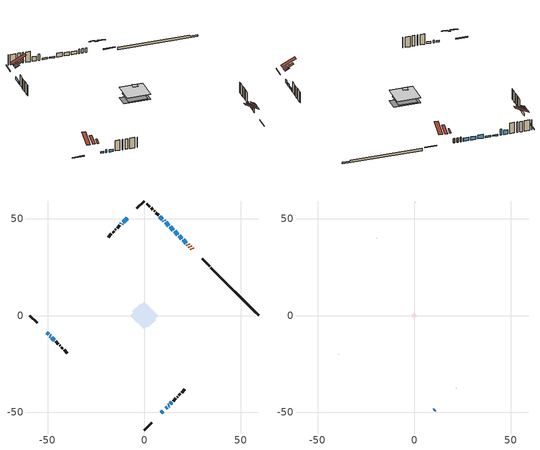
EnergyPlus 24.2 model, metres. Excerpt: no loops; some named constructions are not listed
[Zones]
conditioned space
 floor adiabatic (Floor2 construction): -5.8,0 0,5.8 5.8,0 0,-5.8 z1.19
 floor adiabatic (AdiabaticFloorConstruction): -7.19,0 0,7.19 7.19,0 0,-7.19 z3.63
 floor foundation (Slab1 construction): -6.2,2.18 -2.18,6.2 6.2,-2.18 2.18,-6.2 z0
 wall outside (RimJoist1 construction): 0,-59.22 3.8,-55.41 / -59.22,0 -55.41,-3.8 / 0,59.22 -3.8,55.41 / 33.77,25.44 29.97,29.25 z1.19:1.49
 wall outside (AdiabaticWallConstruction 1): 24.94,34.28 24.51,34.7 / 23.86,35.36 23.43,35.79 / 22.77,36.44 22.4,36.81 z1.19:3.22
 wall outside (AdiabaticWallConstruction): -50.38,-8.83 -49.41,-9.8 z1.19:1.95; 8.83,-50.38 9.59,-49.63 z1.19:2.87; -48.76,-10.46 -48.46,-10.76 / -8.83,50.38 -10.91,48.31 / -11.56,47.65 -11.94,47.27 z1.19:2.41; -47.8,-11.42 -46.51,-12.71 / 12.5,-46.71 12.87,-46.35 z1.19:2.21; 21.75,37.47 20.13,39.09 / 19.48,39.74 18.04,41.18 z1.19:2.71; 11.2,-48.02 11.85,-47.37 z1.19:2.72; 17.38,41.84 15.73,43.49 z1.19:3.02; 15.07,44.15 13.42,45.8 / 12.76,46.46 11.11,48.11 z1.19:1.8; 10.45,48.77 10.02,49.2 z1.19:3.93; 9.36,49.85 8.07,51.15 z1.19:3.22; 13.52,-45.7 14.28,-44.94 z1.19:2.26
 wall outside (Wall1 construction): 14.93,-44.28 16.33,-42.89 / -45.85,-13.37 -44.46,-14.76 / -12.6,46.62 -13.99,45.23 / 7.41,51.8 6.02,53.2 z1.19:6.07
 wall outside (Wall2 construction): 16.98,-42.23 17.27,-41.94 / -43.8,-15.42 -43.51,-15.71 / -14.65,44.57 -14.94,44.28 / 5.36,53.85 5.07,54.15 z1.19:6.07
 wall outside (Wall3 construction): 17.93,-41.29 18.73,-40.48 / -42.85,-16.36 -42.05,-17.17 / -15.6,43.62 -16.4,42.82 / 4.41,54.8 3.61,55.61 z1.19:6.07
 wall outside (Wall4 construction): 19.39,-39.83 20.98,-38.24 / -41.39,-17.83 -39.8,-19.42 / -17.06,42.16 -18.65,40.57 / 2.95,56.26 1.36,57.85 z1.19:6.07
 wall foundation (FoundationWall1 construction): 34.43,24.79,0 34.43,24.79,1.19 56.74,2.48,1.19 56.74,2.48,0.7 59.22,0,0.7 59.22,0,0
 window (WindowConstruction): -50.38,-8.83 -49.41,-9.8 z1.19:1.95
 window (WindowConstruction 8): 8.83,-50.38 9.59,-49.63 z1.19:2.87
 window (WindowConstruction 14): -48.76,-10.46 -48.46,-10.76 z1.19:2.41
 window (WindowConstruction 9): -47.8,-11.42 -46.51,-12.71 z1.19:2.2
 window (WindowConstruction 10): -8.83,50.38 -10.91,48.31 z1.19:2.41
 window (WindowConstruction 11): 21.75,37.47 20.13,39.08 z1.19:2.71
 window (WindowConstruction 12): 19.48,39.74 18.04,41.18 z1.19:2.71
 window (WindowConstruction 15): -11.56,47.65 -11.94,47.28 z1.19:2.41
 window (WindowConstruction 1): 11.2,-48.02 11.85,-47.37 z1.19:2.71
 window (WindowConstruction 2): 17.38,41.84 15.73,43.49 z1.19:3.02
 window (WindowConstruction 3): 15.07,44.15 13.42,45.8 z1.19:1.8
 window (WindowConstruction 4): 12.76,46.46 11.11,48.11 z1.19:1.8
 window (WindowConstruction 5): 10.45,48.77 10.02,49.2 z1.19:3.93
 window (WindowConstruction 6): 9.36,49.85 8.07,51.15 z1.19:3.22
 window (WindowConstruction 13): 12.5,-46.71 12.86,-46.35 z1.19:2.2
 window (WindowConstruction 7): 13.52,-45.7 14.28,-44.94 z1.19:2.26
 door (Door): 24.94,34.28 24.51,34.7 z1.19:3.22
 door (Door 1): 23.86,35.36 23.43,35.79 z1.19:3.22
 door (Door 2): 22.77,36.44 22.41,36.81 z1.19:3.22
 ceiling adiabatic (AdiabaticFloorConstruction): 0,-7.19 7.19,0 0,7.19 -7.19,0 z3.63
 roof outside (Roof1 construction): 5.65,-53.56,6.07 1.39,-49.3,9.08 0.19,-50.49,9.08 4.46,-54.76,6.07; -53.56,-5.65,6.07 -49.3,-1.39,9.08 -50.49,-0.19,9.08 -54.76,-4.46,6.07; -5.65,53.56,6.07 -1.39,49.3,9.08 -0.19,50.49,9.08 -4.46,54.76,6.07; 28.12,31.1,6.07 23.85,26.83,9.08 25.05,25.64,9.08 29.31,29.9,6.07
 roof outside (Roof2 construction): 7.14,-52.08,6.07 4.09,-49.03,7.86 3.26,-49.86,7.86 6.31,-52.91,6.07; -52.08,-7.14,6.07 -49.03,-4.09,7.86 -49.86,-3.26,7.86 -52.91,-6.31,6.07; -7.14,52.08,6.07 -4.09,49.03,7.86 -3.26,49.86,7.86 -6.31,52.91,6.07; 26.64,32.58,6.07 23.59,29.53,7.86 24.41,28.7,7.86 27.46,31.75,6.07
attic - vented
 floor to conditioned space (Floor1 construction Reversed): -1.45,0 0,1.45 1.45,0 0,-1.45 z6.07
 wall outside (AdiabaticWallConstruction): 10.24,-48.97 10.54,-48.67 z1.19:2.41
 wall outside (Wall5 construction): 21.64,-37.58 21.69,-37.53 / -39.14,-20.07 -39.09,-20.12 / -19.3,39.91 -19.35,39.86 / 0.71,58.51 0.66,58.56 z1.19:6.07
 window (WindowConstruction 16): 10.24,-48.97 10.54,-48.67 z1.19:2.41
 roof outside (Roof3 construction): 8.18,-51.04,6.07 6.81,-49.67,7.03 6.43,-50.06,7.03 7.79,-51.42,6.07; -51.04,-8.18,6.07 -49.67,-6.81,7.03 -50.06,-6.43,7.03 -51.42,-7.79,6.07; -8.18,51.04,6.07 -6.81,49.67,7.03 -6.43,50.06,7.03 -7.79,51.42,6.07; 25.6,33.62,6.07 24.23,32.25,7.03 24.61,31.87,7.03 25.98,33.24,6.07
[Material] Roughness=Rough; Thermal Absorptance=0.9
Name | Thickness {m} | Conductivity {W/m-K} | Density {kg/m3} | Specific Heat {J/kg-K} | Solar Absorptance | Visible Absorptance
ceiling loosefill ins | 0.0846667 | 0.0480833 | 16.02 | 1046.75 | 0.7 | 0.7
ceiling stud and cavity | 0.1397 | 0.10943 | 65.682 | 1177.47 | 0.7 | 0.7
gypsum board | 0.0127 | 0.160291 | 801 | 837.4 | 0.6 | 0.6
[Construction]
Floor1 construction: ceiling loosefill ins, ceiling stud and cavity, gypsum board
[EnergyManagementSystem:Program]
natural_vent_program: Set Tin = tin_s; Set Tout = tout_s; Set Wout = out_wt_s; Set Pbar = out_pb_s; Set Phiout = (@RhFnTdbWPb Tout Wout Pbar); Set MaxHR = 0.0115; Set Tnvsp = (htg_sp_s + clg_sp_s) / 2; Set NVavail = natural_vent_s; Set ClgSsnAvail = cool_season; Set Qnv = 0; Set Qwhf = 0; Set whole_house_fan_mix_act = 0; Set whole_house_fan_act = 0; If ((Wout < MaxHR) && (Tin > Tout) && (Tin > Tnvsp) && (ClgSsnAvail > 0)); Set WHF_Flow = 0; Set Adj = (Tin-Tnvsp)/(Tin-Tout); Set Adj = (@Min Adj 1); Set Adj = (@Max Adj 0); If (WHF_Flow > 0); Set Qwhf = WHF_Flow*Adj; Set whole_house_fan_mix_act = WHF_Flow*Adj; Set WHF_W = 0; Set whole_house_fan_act = WHF_W*Adj; ElseIf (NVavail > 0); Set NVArea = 0.0; Set Cs = 0.00012331243425022818; Set Cw = 2.5995582950802313e-05; Set Tdiff = Tin-Tout; Set dT = (@Abs Tdiff); Set Vwind = site_vw_s; Set SGNV = NVArea*Adj*((((Cs*dT)+(Cw*(Vwind^2)))^0.5)/1000); Set MaxNV = 1.4711105215150082; Set Qnv = (@Min SGNV MaxNV); EndIf; EndIf; Set natural_vent_flow_act = Qnv; Set whole_house_fan_flow_act = Qwhf; Set natural_vent_program_Qnv = Qnv; Set natural_vent_program_Qwhf = Qwhf
total_airflows_program: Set total_infil_flow_rate = 0; Set total_mechvent_flow_rate = 0; Set total_natvent_flow_rate = 0; Set total_whf_flow_rate = 0; Set total_infil_flow_rate = total_infil_flow_rate + (infil_program_Qinf * 1); Set total_mechvent_flow_rate = total_mechvent_flow_rate + (infil_program_Qfan * 1); Set total_natvent_flow_rate = total_natvent_flow_rate + (natural_vent_program_Qnv * 1); Set total_whf_flow_rate = total_whf_flow_rate + (natural_vent_program_Qwhf * 1)
total_loads_program: Set loads_htg_tot = 0; Set loads_clg_tot = 0; If htg_load_cond > 0; Set loads_htg_tot = loads_htg_tot + (htg_load_cond - clg_load_cond) * 1.0; EndIf; Set loads_htg_tot = (@Max loads_htg_tot 0); If clg_load_cond > 0; Set loads_clg_tot = loads_clg_tot + (clg_load_cond - htg_load_cond) * 0.0; EndIf; Set loads_clg_tot = (@Max loads_clg_tot 0)
unit_heater_supply_fan_disaggregate_program: Set unit_heater_supply_fan_primary_htg = 0; If unit_heater_htg_coil_s > 0; Set unit_heater_supply_fan_primary_htg = unit_heater_supply_fan_s; EndIf
unmet_hours_program: Set htg_unmet_hours = 0; Set clg_unmet_hours = 0; Set unit_htg_unmet_hours = 0; If ((DayOfYear >= 1) && (DayOfYear <= 365)); Set unit_htg_unmet_hours = unit_htg_unmet_hours + conditioned_space_htg_unmet_s; If unit_htg_unmet_hours > htg_unmet_hours; Set htg_unmet_hours = unit_htg_unmet_hours; EndIf; EndIf
water_heater_EC_adj: If WarmupFlag == 0; Set dhw_e_cons = water_heater_energy + water_heater_on_cycle_parasitic + water_heater_off_cycle_parasitic; Set water_heater_ec_adj_act = 0.0 * dhw_e_cons / 1; EndIf
[EnergyManagementSystem:ProgramCallingManager]
component_loads_program_calling_manager: EndOfZoneTimestepAfterZoneReporting; component_loads_program
fridge_schedule_program_calling_manager: BeginZoneTimestepAfterInitHeatBalance; fridge_schedule_program
infil_program_calling_manager: BeginZoneTimestepAfterInitHeatBalance; infil_program
natural_vent_program_calling_manager: BeginZoneTimestepAfterInitHeatBalance; natural_vent_program
total_airflows_program_calling_manager: EndOfZoneTimestepAfterZoneReporting; total_airflows_program
total_loads_program_calling_manager: EndOfZoneTimestepAfterZoneReporting; total_loads_program
unit_heater_supply_fan_disaggregate_program_calling_manager: EndOfSystemTimestepBeforeHVACReporting; unit_heater_supply_fan_disaggregate_program
unmet_hours_program_calling_manager: EndOfZoneTimestepBeforeZoneReporting; unmet_hours_program
water_heater_EC_adj_ProgramManager: EndOfSystemTimestepBeforeHVACReporting; water_heater_EC_adj
[EnergyManagementSystem:OutputVariable] Type of Data in Variable=Summed
Name | EMS Variable | Update Frequency | EMS Program or Subroutine | Units
unit heater supply fan disaggregate htg primary | unit_heater_supply_fan_primary_htg | SystemTimestep | unit_heater_supply_fan_disaggregate_program | J
loads_htg_tot_peakload_outvar; loads_htg_tot_annual_outvar; Energy Management System Output Variable 1; Energy Management System Output Variable 45 | loads_htg_tot | ZoneTimestep | total_loads_program | J
loads_clg_tot_peakload_outvar; loads_clg_tot_annual_outvar; Energy Management System Output Variable 2; Energy Management System Output Variable 46 | loads_clg_tot | ZoneTimestep | total_loads_program | J
htg_unmet_hours_annual_outvar; Energy Management System Output Variable 3 | htg_unmet_hours | ZoneTimestep | unmet_hours_program | hr
clg_unmet_hours_annual_outvar; Energy Management System Output Variable 4 | clg_unmet_hours | ZoneTimestep | unmet_hours_program | hr
loads_htg_roofs_annual_outvar; Energy Management System Output Variable 5 | loads_htg_roofs | ZoneTimestep | component_loads_program | J
loads_htg_ceilings_annual_outvar; Energy Management System Output Variable 6 | loads_htg_ceilings | ZoneTimestep | component_loads_program | J
loads_htg_walls_annual_outvar; Energy Management System Output Variable 7 | loads_htg_walls | ZoneTimestep | component_loads_program | J
loads_htg_rim_joists_annual_outvar; Energy Management System Output Variable 8 | loads_htg_rim_joists | ZoneTimestep | component_loads_program | J
loads_htg_foundation_walls_annual_outvar; Energy Management System Output Variable 9 | loads_htg_foundation_walls | ZoneTimestep | component_loads_program | J
loads_htg_doors_annual_outvar; Energy Management System Output Variable 10 | loads_htg_doors | ZoneTimestep | component_loads_program | J
loads_htg_windows_conduction_annual_outvar; Energy Management System Output Variable 11 | loads_htg_windows_conduction | ZoneTimestep | component_loads_program | J
loads_htg_windows_solar_annual_outvar; Energy Management System Output Variable 12 | loads_htg_windows_solar | ZoneTimestep | component_loads_program | J
loads_htg_skylights_conduction_annual_outvar; Energy Management System Output Variable 13 | loads_htg_skylights_conduction | ZoneTimestep | component_loads_program | J
loads_htg_skylights_solar_annual_outvar; Energy Management System Output Variable 14 | loads_htg_skylights_solar | ZoneTimestep | component_loads_program | J
loads_htg_floors_annual_outvar; Energy Management System Output Variable 15 | loads_htg_floors | ZoneTimestep | component_loads_program | J
loads_htg_slabs_annual_outvar; Energy Management System Output Variable 16 | loads_htg_slabs | ZoneTimestep | component_loads_program | J
loads_htg_internal_mass_annual_outvar; Energy Management System Output Variable 17 | loads_htg_internal_mass | ZoneTimestep | component_loads_program | J
loads_htg_infil_annual_outvar; Energy Management System Output Variable 18 | loads_htg_infil | ZoneTimestep | component_loads_program | J
loads_htg_natvent_annual_outvar; Energy Management System Output Variable 19 | loads_htg_natvent | ZoneTimestep | component_loads_program | J
loads_htg_mechvent_annual_outvar; Energy Management System Output Variable 20 | loads_htg_mechvent | ZoneTimestep | component_loads_program | J
loads_htg_whf_annual_outvar; Energy Management System Output Variable 21 | loads_htg_whf | ZoneTimestep | component_loads_program | J
loads_htg_ducts_annual_outvar; Energy Management System Output Variable 22 | loads_htg_ducts | ZoneTimestep | component_loads_program | J
loads_htg_intgains_annual_outvar; Energy Management System Output Variable 23 | loads_htg_intgains | ZoneTimestep | component_loads_program | J
loads_htg_lighting_annual_outvar; Energy Management System Output Variable 24 | loads_htg_lighting | ZoneTimestep | component_loads_program | J
loads_clg_roofs_annual_outvar; Energy Management System Output Variable 25 | loads_clg_roofs | ZoneTimestep | component_loads_program | J
loads_clg_ceilings_annual_outvar; Energy Management System Output Variable 26 | loads_clg_ceilings | ZoneTimestep | component_loads_program | J
loads_clg_walls_annual_outvar; Energy Management System Output Variable 27 | loads_clg_walls | ZoneTimestep | component_loads_program | J
loads_clg_rim_joists_annual_outvar; Energy Management System Output Variable 28 | loads_clg_rim_joists | ZoneTimestep | component_loads_program | J
loads_clg_foundation_walls_annual_outvar; Energy Management System Output Variable 29 | loads_clg_foundation_walls | ZoneTimestep | component_loads_program | J
loads_clg_doors_annual_outvar; Energy Management System Output Variable 30 | loads_clg_doors | ZoneTimestep | component_loads_program | J
loads_clg_windows_conduction_annual_outvar; Energy Management System Output Variable 31 | loads_clg_windows_conduction | ZoneTimestep | component_loads_program | J
loads_clg_windows_solar_annual_outvar; Energy Management System Output Variable 32 | loads_clg_windows_solar | ZoneTimestep | component_loads_program | J
loads_clg_skylights_conduction_annual_outvar; Energy Management System Output Variable 33 | loads_clg_skylights_conduction | ZoneTimestep | component_loads_program | J
loads_clg_skylights_solar_annual_outvar; Energy Management System Output Variable 34 | loads_clg_skylights_solar | ZoneTimestep | component_loads_program | J
loads_clg_floors_annual_outvar; Energy Management System Output Variable 35 | loads_clg_floors | ZoneTimestep | component_loads_program | J
loads_clg_slabs_annual_outvar; Energy Management System Output Variable 36 | loads_clg_slabs | ZoneTimestep | component_loads_program | J
loads_clg_internal_mass_annual_outvar; Energy Management System Output Variable 37 | loads_clg_internal_mass | ZoneTimestep | component_loads_program | J
loads_clg_infil_annual_outvar; Energy Management System Output Variable 38 | loads_clg_infil | ZoneTimestep | component_loads_program | J
loads_clg_natvent_annual_outvar; Energy Management System Output Variable 39 | loads_clg_natvent | ZoneTimestep | component_loads_program | J
loads_clg_mechvent_annual_outvar; Energy Management System Output Variable 40 | loads_clg_mechvent | ZoneTimestep | component_loads_program | J
loads_clg_whf_annual_outvar; Energy Management System Output Variable 41 | loads_clg_whf | ZoneTimestep | component_loads_program | J
loads_clg_ducts_annual_outvar; Energy Management System Output Variable 42 | loads_clg_ducts | ZoneTimestep | component_loads_program | J
loads_clg_intgains_annual_outvar; Energy Management System Output Variable 43 | loads_clg_intgains | ZoneTimestep | component_loads_program | J
loads_clg_lighting_annual_outvar; Energy Management System Output Variable 44 | loads_clg_lighting | ZoneTimestep | component_loads_program | J
[Schedule:Day:Interval]
interior lighting schedule day: No, 01:00, 0.108182, 04:00, 0.0901515, 05:00, 0.0991667, 06:00, 0.162273, 07:00, 0.270455, 08:00, 0.342576, 10:00, 0.369621, 11:00, 0.351591, 12:00, 0.333561, 13:00, 0.324545, 14:00, 0.31553, 15:00, 0.333561, 16:00, 0.369621, 17:00, 0.450758, 18:00, 0.585985, 19:00, 0.775303, 20:00, 0.955606, 21:00, 0.991667, 22:00, 0.712197, 23:00, 0.360606, 24:00, 0.162273
interior lighting schedule day 1: No, 01:00, 0.100909, 04:00, 0.0840909, 05:00, 0.0925, 06:00, 0.151364, 07:00, 0.252273, 08:00, 0.319545, 10:00, 0.344773, 11:00, 0.327955, 12:00, 0.311136, 13:00, 0.302727, 14:00, 0.294318, 15:00, 0.311136, 16:00, 0.344773, 17:00, 0.420455, 18:00, 0.546591, 19:00, 0.723182, 20:00, 0.891364, 21:00, 0.925, 22:00, 0.664318, 23:00, 0.336364, 24:00, 0.151364
interior lighting schedule day 2: No, 01:00, 0.0927273, 04:00, 0.0772727, 05:00, 0.085, 06:00, 0.139091, 07:00, 0.231818, 08:00, 0.293636, 10:00, 0.316818, 11:00, 0.301364, 12:00, 0.285909, 13:00, 0.278182, 14:00, 0.270455, 15:00, 0.285909, 16:00, 0.316818, 17:00, 0.386364, 18:00, 0.502273, 19:00, 0.664545, 20:00, 0.819091, 21:00, 0.85, 22:00, 0.610455, 23:00, 0.309091, 24:00, 0.139091
interior lighting schedule day 3: No, 01:00, 0.0845455, 04:00, 0.0704545, 05:00, 0.0775, 06:00, 0.126818, 07:00, 0.211364, 08:00, 0.267727, 10:00, 0.288864, 11:00, 0.274773, 12:00, 0.260682, 13:00, 0.253636, 14:00, 0.246591, 15:00, 0.260682, 16:00, 0.288864, 17:00, 0.352273, 18:00, 0.457955, 19:00, 0.605909, 20:00, 0.746818, 21:00, 0.775, 22:00, 0.556591, 23:00, 0.281818, 24:00, 0.126818
interior lighting schedule day 4: No, 01:00, 0.0763636, 04:00, 0.0636364, 05:00, 0.07, 06:00, 0.114545, 07:00, 0.190909, 08:00, 0.241818, 10:00, 0.260909, 11:00, 0.248182, 12:00, 0.235455, 13:00, 0.229091, 14:00, 0.222727, 15:00, 0.235455, 16:00, 0.260909, 17:00, 0.318182, 18:00, 0.413636, 19:00, 0.547273, 20:00, 0.674545, 21:00, 0.7, 22:00, 0.502727, 23:00, 0.254545, 24:00, 0.114545
interior lighting schedule day 5: No, 01:00, 0.0727273, 04:00, 0.0606061, 05:00, 0.0666667, 06:00, 0.109091, 07:00, 0.181818, 08:00, 0.230303, 10:00, 0.248485, 11:00, 0.236364, 12:00, 0.224242, 13:00, 0.218182, 14:00, 0.212121, 15:00, 0.224242, 16:00, 0.248485, 17:00, 0.30303, 18:00, 0.393939, 19:00, 0.521212, 20:00, 0.642424, 21:00, 0.666667, 22:00, 0.478788, 23:00, 0.242424, 24:00, 0.109091
interior lighting schedule day 6: No, 01:00, 0.0745455, 04:00, 0.0621212, 05:00, 0.0683333, 06:00, 0.111818, 07:00, 0.186364, 08:00, 0.236061, 10:00, 0.254697, 11:00, 0.242273, 12:00, 0.229848, 13:00, 0.223636, 14:00, 0.217424, 15:00, 0.229848, 16:00, 0.254697, 17:00, 0.310606, 18:00, 0.403788, 19:00, 0.534242, 20:00, 0.658485, 21:00, 0.683333, 22:00, 0.490758, 23:00, 0.248485, 24:00, 0.111818
interior lighting schedule day 7: No, 01:00, 0.08, 04:00, 0.0666667, 05:00, 0.0733333, 06:00, 0.12, 07:00, 0.2, 08:00, 0.253333, 10:00, 0.273333, 11:00, 0.26, 12:00, 0.246667, 13:00, 0.24, 14:00, 0.233333, 15:00, 0.246667, 16:00, 0.273333, 17:00, 0.333333, 18:00, 0.433333, 19:00, 0.573333, 20:00, 0.706667, 21:00, 0.733333, 22:00, 0.526667, 23:00, 0.266667, 24:00, 0.12
interior lighting schedule day 8: No, 01:00, 0.0890909, 04:00, 0.0742424, 05:00, 0.0816667, 06:00, 0.133636, 07:00, 0.222727, 08:00, 0.282121, 10:00, 0.304394, 11:00, 0.289545, 12:00, 0.274697, 13:00, 0.267273, 14:00, 0.259848, 15:00, 0.274697, 16:00, 0.304394, 17:00, 0.371212, 18:00, 0.482576, 19:00, 0.638485, 20:00, 0.78697, 21:00, 0.816667, 22:00, 0.586515, 23:00, 0.29697, 24:00, 0.133636
interior lighting schedule day 9: No, 01:00, 0.0972727, 04:00, 0.0810606, 05:00, 0.0891667, 06:00, 0.145909, 07:00, 0.243182, 08:00, 0.30803, 10:00, 0.332348, 11:00, 0.316136, 12:00, 0.299924, 13:00, 0.291818, 14:00, 0.283712, 15:00, 0.299924, 16:00, 0.332348, 17:00, 0.405303, 18:00, 0.526894, 19:00, 0.697121, 20:00, 0.859242, 21:00, 0.891667, 22:00, 0.640379, 23:00, 0.324242, 24:00, 0.145909
interior lighting schedule day 10: No, 01:00, 0.105455, 04:00, 0.0878788, 05:00, 0.0966667, 06:00, 0.158182, 07:00, 0.263636, 08:00, 0.333939, 10:00, 0.360303, 11:00, 0.342727, 12:00, 0.325152, 13:00, 0.316364, 14:00, 0.307576, 15:00, 0.325152, 16:00, 0.360303, 17:00, 0.439394, 18:00, 0.571212, 19:00, 0.755758, 20:00, 0.931515, 21:00, 0.966667, 22:00, 0.694242, 23:00, 0.351515, 24:00, 0.158182
interior lighting schedule day 11: No, 01:00, 0.109091, 04:00, 0.0909091, 05:00, 0.1, 06:00, 0.163636, 07:00, 0.272727, 08:00, 0.345455, 10:00, 0.372727, 11:00, 0.354545, 12:00, 0.336364, 13:00, 0.327273, 14:00, 0.318182, 15:00, 0.336364, 16:00, 0.372727, 17:00, 0.454545, 18:00, 0.590909, 19:00, 0.781818, 20:00, 0.963636, 21:00, 1, 22:00, 0.718182, 23:00, 0.363636, 24:00, 0.163636
interior lighting schedule default day; occupants schedule default day; clothes dryer schedule default day; cooking range schedule default day; mech vent range fan 0 schedule default day; misc plug loads schedule default day; general water use schedule default day; heating setpoint default day; cooling setpoint default day; clothes dryer exhaust 0 schedule default day; cooling season schedule day; cooling season schedule day 2; cooling season schedule default day; exterior lighting schedule default day; natural vent schedule default day: No, 24:00, 0
occupants schedule day: No, 05:00, 0.426829, 06:00, 0.719512, 07:00, 1, 08:00, 0.670732, 09:00, 0.329268, 14:00, 0.170732, 15:00, 0.231707, 16:00, 0.329268, 17:00, 0.5, 18:00, 0.670732, 19:00, 0.829268, 21:00, 1, 22:00, 0.853659, 23:00, 0.646341, 24:00, 0.426829
clothes dryer schedule day; clothes dryer exhaust 0 schedule day: No, 01:00, 0.123457, 02:00, 0.0740741, 03:00, 0.0493827, 04:00, 0.0246914, 05:00, 0.0493827, 06:00, 0.0740741, 07:00, 0.197531, 08:00, 0.395062, 09:00, 0.592593, 10:00, 0.839506, 11:00, 0.962963, 12:00, 1, 13:00, 0.91358, 14:00, 0.82716, 15:00, 0.716049, 16:00, 0.753086, 17:00, 0.679012, 18:00, 0.666667, 20:00, 0.62963, 21:00, 0.641975, 22:00, 0.666667, 23:00, 0.54321, 24:00, 0.296296
cooking range schedule day: No, 05:00, 0.0597015, 06:00, 0.11194, 07:00, 0.171642, 08:00, 0.291045, 11:00, 0.343284, 12:00, 0.402985, 13:00, 0.462687, 14:00, 0.343284, 15:00, 0.291045, 16:00, 0.402985, 17:00, 0.567164, 18:00, 1, 19:00, 0.850746, 20:00, 0.432836, 21:00, 0.291045, 22:00, 0.231343, 23:00, 0.171642, 24:00, 0.11194
mech vent range fan 0 schedule day: No, 18:00, 0, 19:00, 1, 20:00, 0.2, 24:00, 0
misc plug loads schedule day: No, 06:00, 0.705882, 07:00, 0.745098, 08:00, 0.803922, 15:00, 0.823529, 16:00, 0.862745, 17:00, 0.921569, 18:00, 0.980392, 19:00, 1, 20:00, 0.980392, 21:00, 0.941176, 22:00, 0.862745, 23:00, 0.784314, 24:00, 0.72549
general water use schedule day: No, 01:00, 0.315068, 03:00, 0.287671, 04:00, 0.342466, 05:00, 0.369863, 06:00, 0.520548, 07:00, 0.60274, 08:00, 0.534247, 10:00, 0.506849, 11:00, 0.465753, 14:00, 0.479452, 15:00, 0.534247, 16:00, 0.589041, 17:00, 0.69863, 18:00, 0.876712, 19:00, 0.890411, 20:00, 0.986301, 21:00, 1, 22:00, 0.863014, 23:00, 0.616438, 24:00, 0.465753
heating setpoint day: No, 07:00, 18, 23:00, 21, 24:00, 18
cooling setpoint day: No, 24:00, 25
cooling season schedule day 1: No, 24:00, 1
exterior lighting schedule day: No, 01:00, 0.566667, 03:00, 0.524167, 05:00, 0.495833, 06:00, 0.5525, 07:00, 0.623333, 08:00, 0.580833, 09:00, 0.439167, 10:00, 0.354167, 12:00, 0.34, 13:00, 0.354167, 14:00, 0.396667, 15:00, 0.425, 16:00, 0.495833, 17:00, 0.623333, 18:00, 0.793333, 19:00, 0.906667, 20:00, 0.963333, 21:00, 0.991667, 22:00, 0.920833, 23:00, 0.793333, 24:00, 0.665833
exterior lighting schedule day 1: No, 01:00, 0.528571, 03:00, 0.488929, 05:00, 0.4625, 06:00, 0.515357, 07:00, 0.581429, 08:00, 0.541786, 09:00, 0.409643, 10:00, 0.330357, 12:00, 0.317143, 13:00, 0.330357, 14:00, 0.37, 15:00, 0.396429, 16:00, 0.4625, 17:00, 0.581429, 18:00, 0.74, 19:00, 0.845714, 20:00, 0.898571, 21:00, 0.925, 22:00, 0.858929, 23:00, 0.74, 24:00, 0.621071
exterior lighting schedule day 10: No, 01:00, 0.552381, 03:00, 0.510952, 05:00, 0.483333, 06:00, 0.538571, 07:00, 0.607619, 08:00, 0.56619, 09:00, 0.428095, 10:00, 0.345238, 12:00, 0.331429, 13:00, 0.345238, 14:00, 0.386667, 15:00, 0.414286, 16:00, 0.483333, 17:00, 0.607619, 18:00, 0.773333, 19:00, 0.88381, 20:00, 0.939048, 21:00, 0.966667, 22:00, 0.897619, 23:00, 0.773333, 24:00, 0.649048
exterior lighting schedule day 11: No, 01:00, 0.571429, 03:00, 0.528571, 05:00, 0.5, 06:00, 0.557143, 07:00, 0.628571, 08:00, 0.585714, 09:00, 0.442857, 10:00, 0.357143, 12:00, 0.342857, 13:00, 0.357143, 14:00, 0.4, 15:00, 0.428571, 16:00, 0.5, 17:00, 0.628571, 18:00, 0.8, 19:00, 0.914286, 20:00, 0.971429, 21:00, 1, 22:00, 0.928571, 23:00, 0.8, 24:00, 0.671429
exterior lighting schedule day 2: No, 01:00, 0.485714, 03:00, 0.449286, 05:00, 0.425, 06:00, 0.473571, 07:00, 0.534286, 08:00, 0.497857, 09:00, 0.376429, 10:00, 0.303571, 12:00, 0.291429, 13:00, 0.303571, 14:00, 0.34, 15:00, 0.364286, 16:00, 0.425, 17:00, 0.534286, 18:00, 0.68, 19:00, 0.777143, 20:00, 0.825714, 21:00, 0.85, 22:00, 0.789286, 23:00, 0.68, 24:00, 0.570714
exterior lighting schedule day 3: No, 01:00, 0.442857, 03:00, 0.409643, 05:00, 0.3875, 06:00, 0.431786, 07:00, 0.487143, 08:00, 0.453929, 09:00, 0.343214, 10:00, 0.276786, 12:00, 0.265714, 13:00, 0.276786, 14:00, 0.31, 15:00, 0.332143, 16:00, 0.3875, 17:00, 0.487143, 18:00, 0.62, 19:00, 0.708571, 20:00, 0.752857, 21:00, 0.775, 22:00, 0.719643, 23:00, 0.62, 24:00, 0.520357
exterior lighting schedule day 4: No, 01:00, 0.4, 03:00, 0.37, 05:00, 0.35, 06:00, 0.39, 07:00, 0.44, 08:00, 0.41, 09:00, 0.31, 10:00, 0.25, 12:00, 0.24, 13:00, 0.25, 14:00, 0.28, 15:00, 0.3, 16:00, 0.35, 17:00, 0.44, 18:00, 0.56, 19:00, 0.64, 20:00, 0.68, 21:00, 0.7, 22:00, 0.65, 23:00, 0.56, 24:00, 0.47
exterior lighting schedule day 5: No, 01:00, 0.380952, 03:00, 0.352381, 05:00, 0.333333, 06:00, 0.371429, 07:00, 0.419048, 08:00, 0.390476, 09:00, 0.295238, 10:00, 0.238095, 12:00, 0.228571, 13:00, 0.238095, 14:00, 0.266667, 15:00, 0.285714, 16:00, 0.333333, 17:00, 0.419048, 18:00, 0.533333, 19:00, 0.609524, 20:00, 0.647619, 21:00, 0.666667, 22:00, 0.619048, 23:00, 0.533333, 24:00, 0.447619
exterior lighting schedule day 6: No, 01:00, 0.390476, 03:00, 0.36119, 05:00, 0.341667, 06:00, 0.380714, 07:00, 0.429524, 08:00, 0.400238, 09:00, 0.302619, 10:00, 0.244048, 12:00, 0.234286, 13:00, 0.244048, 14:00, 0.273333, 15:00, 0.292857, 16:00, 0.341667, 17:00, 0.429524, 18:00, 0.546667, 19:00, 0.624762, 20:00, 0.66381, 21:00, 0.683333, 22:00, 0.634524, 23:00, 0.546667, 24:00, 0.45881
exterior lighting schedule day 7: No, 01:00, 0.419048, 03:00, 0.387619, 05:00, 0.366667, 06:00, 0.408571, 07:00, 0.460952, 08:00, 0.429524, 09:00, 0.324762, 10:00, 0.261905, 12:00, 0.251429, 13:00, 0.261905, 14:00, 0.293333, 15:00, 0.314286, 16:00, 0.366667, 17:00, 0.460952, 18:00, 0.586667, 19:00, 0.670476, 20:00, 0.712381, 21:00, 0.733333, 22:00, 0.680952, 23:00, 0.586667, 24:00, 0.492381
exterior lighting schedule day 8: No, 01:00, 0.466667, 03:00, 0.431667, 05:00, 0.408333, 06:00, 0.455, 07:00, 0.513333, 08:00, 0.478333, 09:00, 0.361667, 10:00, 0.291667, 12:00, 0.28, 13:00, 0.291667, 14:00, 0.326667, 15:00, 0.35, 16:00, 0.408333, 17:00, 0.513333, 18:00, 0.653333, 19:00, 0.746667, 20:00, 0.793333, 21:00, 0.816667, 22:00, 0.758333, 23:00, 0.653333, 24:00, 0.548333
exterior lighting schedule day 9: No, 01:00, 0.509524, 03:00, 0.47131, 05:00, 0.445833, 06:00, 0.496786, 07:00, 0.560476, 08:00, 0.522262, 09:00, 0.394881, 10:00, 0.318452, 12:00, 0.305714, 13:00, 0.318452, 14:00, 0.356667, 15:00, 0.382143, 16:00, 0.445833, 17:00, 0.560476, 18:00, 0.713333, 19:00, 0.815238, 20:00, 0.86619, 21:00, 0.891667, 22:00, 0.827976, 23:00, 0.713333, 24:00, 0.59869
[Schedule:Week:Daily]
heating setpoint Week Rule - Jan1-Dec31: heating setpoint day, heating setpoint day, heating setpoint day, heating setpoint day, heating setpoint day, heating setpoint day, heating setpoint day, heating setpoint default day, heating setpoint default day, heating setpoint default day, heating setpoint default day, heating setpoint default day
cooling setpoint Week Rule - Jan1-Dec31: cooling setpoint day, cooling setpoint day, cooling setpoint day, cooling setpoint day, cooling setpoint day, cooling setpoint day, cooling setpoint day, cooling setpoint default day, cooling setpoint default day, cooling setpoint default day, cooling setpoint default day, cooling setpoint default day
clothes dryer exhaust 0 schedule Week Rule - Jan1-Dec31: clothes dryer exhaust 0 schedule day, clothes dryer exhaust 0 schedule day, clothes dryer exhaust 0 schedule day, clothes dryer exhaust 0 schedule day, clothes dryer exhaust 0 schedule day, clothes dryer exhaust 0 schedule day, clothes dryer exhaust 0 schedule day, clothes dryer exhaust 0 schedule default day, clothes dryer exhaust 0 schedule default day, clothes dryer exhaust 0 schedule default day, clothes dryer exhaust 0 schedule default day, clothes dryer exhaust 0 schedule default day
cooling season schedule Week Rule - Jan1-May26: cooling season schedule day, cooling season schedule day, cooling season schedule day, cooling season schedule day, cooling season schedule day, cooling season schedule day, cooling season schedule day, cooling season schedule default day, cooling season schedule default day, cooling season schedule default day, cooling season schedule default day, cooling season schedule default day
cooling season schedule Week Rule - May27-Jun2: cooling season schedule day, cooling season schedule day, cooling season schedule day, cooling season schedule day, cooling season schedule day, cooling season schedule day 1, cooling season schedule day 1, cooling season schedule default day, cooling season schedule default day, cooling season schedule default day, cooling season schedule default day, cooling season schedule default day
cooling season schedule Week Rule - Jun3-Aug25: cooling season schedule day 1, cooling season schedule day 1, cooling season schedule day 1, cooling season schedule day 1, cooling season schedule day 1, cooling season schedule day 1, cooling season schedule day 1, cooling season schedule default day, cooling season schedule default day, cooling season schedule default day, cooling season schedule default day, cooling season schedule default day
cooling season schedule Week Rule - Aug26-Sep1: cooling season schedule day 1, cooling season schedule day 1, cooling season schedule day 1, cooling season schedule day 1, cooling season schedule day 1, cooling season schedule day 1, cooling season schedule day 2, cooling season schedule default day, cooling season schedule default day, cooling season schedule default day, cooling season schedule default day, cooling season schedule default day
cooling season schedule Week Rule - Sep2-Dec31: cooling season schedule day 2, cooling season schedule day 2, cooling season schedule day 2, cooling season schedule day 2, cooling season schedule day 2, cooling season schedule day 2, cooling season schedule day 2, cooling season schedule default day, cooling season schedule default day, cooling season schedule default day, cooling season schedule default day, cooling season schedule default day
exterior lighting schedule Week Rule - Mar4-Mar31: exterior lighting schedule day 2, exterior lighting schedule day 2, exterior lighting schedule day 2, exterior lighting schedule day 2, exterior lighting schedule day 2, exterior lighting schedule day 2, exterior lighting schedule day 2, exterior lighting schedule default day, exterior lighting schedule default day, exterior lighting schedule default day, exterior lighting schedule default day, exterior lighting schedule default day
exterior lighting schedule Week Rule - Apr1-Apr28: exterior lighting schedule day 3, exterior lighting schedule day 3, exterior lighting schedule day 3, exterior lighting schedule day 3, exterior lighting schedule day 3, exterior lighting schedule day 3, exterior lighting schedule day 3, exterior lighting schedule default day, exterior lighting schedule default day, exterior lighting schedule default day, exterior lighting schedule default day, exterior lighting schedule default day
exterior lighting schedule Week Rule - Apr29-May5: exterior lighting schedule day 3, exterior lighting schedule day 3, exterior lighting schedule day 4, exterior lighting schedule day 4, exterior lighting schedule day 4, exterior lighting schedule day 4, exterior lighting schedule day 4, exterior lighting schedule default day, exterior lighting schedule default day, exterior lighting schedule default day, exterior lighting schedule default day, exterior lighting schedule default day
exterior lighting schedule Week Rule - May6-May26: exterior lighting schedule day 4, exterior lighting schedule day 4, exterior lighting schedule day 4, exterior lighting schedule day 4, exterior lighting schedule day 4, exterior lighting schedule day 4, exterior lighting schedule day 4, exterior lighting schedule default day, exterior lighting schedule default day, exterior lighting schedule default day, exterior lighting schedule default day, exterior lighting schedule default day
exterior lighting schedule Week Rule - May27-Jun2: exterior lighting schedule day 4, exterior lighting schedule day 4, exterior lighting schedule day 4, exterior lighting schedule day 4, exterior lighting schedule day 4, exterior lighting schedule day 5, exterior lighting schedule day 5, exterior lighting schedule default day, exterior lighting schedule default day, exterior lighting schedule default day, exterior lighting schedule default day, exterior lighting schedule default day
exterior lighting schedule Week Rule - Jun3-Jun30: exterior lighting schedule day 5, exterior lighting schedule day 5, exterior lighting schedule day 5, exterior lighting schedule day 5, exterior lighting schedule day 5, exterior lighting schedule day 5, exterior lighting schedule day 5, exterior lighting schedule default day, exterior lighting schedule default day, exterior lighting schedule default day, exterior lighting schedule default day, exterior lighting schedule default day
exterior lighting schedule Week Rule - Jul1-Jul28: exterior lighting schedule day 6, exterior lighting schedule day 6, exterior lighting schedule day 6, exterior lighting schedule day 6, exterior lighting schedule day 6, exterior lighting schedule day 6, exterior lighting schedule day 6, exterior lighting schedule default day, exterior lighting schedule default day, exterior lighting schedule default day, exterior lighting schedule default day, exterior lighting schedule default day
exterior lighting schedule Week Rule - Jul29-Aug4: exterior lighting schedule day 6, exterior lighting schedule day 6, exterior lighting schedule day 6, exterior lighting schedule day 7, exterior lighting schedule day 7, exterior lighting schedule day 7, exterior lighting schedule day 7, exterior lighting schedule default day, exterior lighting schedule default day, exterior lighting schedule default day, exterior lighting schedule default day, exterior lighting schedule default day
exterior lighting schedule Week Rule - Aug5-Aug25: exterior lighting schedule day 7, exterior lighting schedule day 7, exterior lighting schedule day 7, exterior lighting schedule day 7, exterior lighting schedule day 7, exterior lighting schedule day 7, exterior lighting schedule day 7, exterior lighting schedule default day, exterior lighting schedule default day, exterior lighting schedule default day, exterior lighting schedule default day, exterior lighting schedule default day
exterior lighting schedule Week Rule - Aug26-Sep1: exterior lighting schedule day 7, exterior lighting schedule day 7, exterior lighting schedule day 7, exterior lighting schedule day 7, exterior lighting schedule day 7, exterior lighting schedule day 7, exterior lighting schedule day 8, exterior lighting schedule default day, exterior lighting schedule default day, exterior lighting schedule default day, exterior lighting schedule default day, exterior lighting schedule default day
exterior lighting schedule Week Rule - Sep2-Sep29: exterior lighting schedule day 8, exterior lighting schedule day 8, exterior lighting schedule day 8, exterior lighting schedule day 8, exterior lighting schedule day 8, exterior lighting schedule day 8, exterior lighting schedule day 8, exterior lighting schedule default day, exterior lighting schedule default day, exterior lighting schedule default day, exterior lighting schedule default day, exterior lighting schedule default day
exterior lighting schedule Week Rule - Sep30-Oct6: exterior lighting schedule day 8, exterior lighting schedule day 9, exterior lighting schedule day 9, exterior lighting schedule day 9, exterior lighting schedule day 9, exterior lighting schedule day 9, exterior lighting schedule day 9, exterior lighting schedule default day, exterior lighting schedule default day, exterior lighting schedule default day, exterior lighting schedule default day, exterior lighting schedule default day
exterior lighting schedule Week Rule - Oct7-Oct27: exterior lighting schedule day 9, exterior lighting schedule day 9, exterior lighting schedule day 9, exterior lighting schedule day 9, exterior lighting schedule day 9, exterior lighting schedule day 9, exterior lighting schedule day 9, exterior lighting schedule default day, exterior lighting schedule default day, exterior lighting schedule default day, exterior lighting schedule default day, exterior lighting schedule default day
exterior lighting schedule Week Rule - Oct28-Nov3: exterior lighting schedule day 9, exterior lighting schedule day 9, exterior lighting schedule day 9, exterior lighting schedule day 9, exterior lighting schedule day 10, exterior lighting schedule day 10, exterior lighting schedule day 10, exterior lighting schedule default day, exterior lighting schedule default day, exterior lighting schedule default day, exterior lighting schedule default day, exterior lighting schedule default day
exterior lighting schedule Week Rule - Nov4-Nov24: exterior lighting schedule day 10, exterior lighting schedule day 10, exterior lighting schedule day 10, exterior lighting schedule day 10, exterior lighting schedule day 10, exterior lighting schedule day 10, exterior lighting schedule day 10, exterior lighting schedule default day, exterior lighting schedule default day, exterior lighting schedule default day, exterior lighting schedule default day, exterior lighting schedule default day
exterior lighting schedule Week Rule - Nov25-Dec1: exterior lighting schedule day 10, exterior lighting schedule day 10, exterior lighting schedule day 10, exterior lighting schedule day 10, exterior lighting schedule day 10, exterior lighting schedule day 10, exterior lighting schedule day 11, exterior lighting schedule default day, exterior lighting schedule default day, exterior lighting schedule default day, exterior lighting schedule default day, exterior lighting schedule default day
exterior lighting schedule Week Rule - Dec2-Dec31: exterior lighting schedule day 11, exterior lighting schedule day 11, exterior lighting schedule day 11, exterior lighting schedule day 11, exterior lighting schedule day 11, exterior lighting schedule day 11, exterior lighting schedule day 11, exterior lighting schedule default day, exterior lighting schedule default day, exterior lighting schedule default day, exterior lighting schedule default day, exterior lighting schedule default day
natural vent schedule Week Rule - Jan1-Dec31: natural vent schedule default day, natural vent schedule default day, natural vent schedule default day, natural vent schedule default day, natural vent schedule default day, natural vent schedule default day, natural vent schedule default day, natural vent schedule default day, natural vent schedule default day, natural vent schedule default day, natural vent schedule default day, natural vent schedule default day
[Schedule:Year]
heating setpoint: heating setpoint Week Rule - Jan1-Dec31, 1, 1, 12, 31
cooling setpoint: cooling setpoint Week Rule - Jan1-Dec31, 1, 1, 12, 31
clothes dryer exhaust 0 schedule: clothes dryer exhaust 0 schedule Week Rule - Jan1-Dec31, 1, 1, 12, 31
cooling season schedule: cooling season schedule Week Rule - Jan1-May26, 1, 1, 5, 26, cooling season schedule Week Rule - May27-Jun2, 5, 27, 6, 2, cooling season schedule Week Rule - Jun3-Aug25, 6, 3, 8, 25, cooling season schedule Week Rule - Aug26-Sep1, 8, 26, 9, 1, cooling season schedule Week Rule - Sep2-Dec31, 9, 2, 12, 31
natural vent schedule: natural vent schedule Week Rule - Jan1-Dec31, 1, 1, 12, 31
